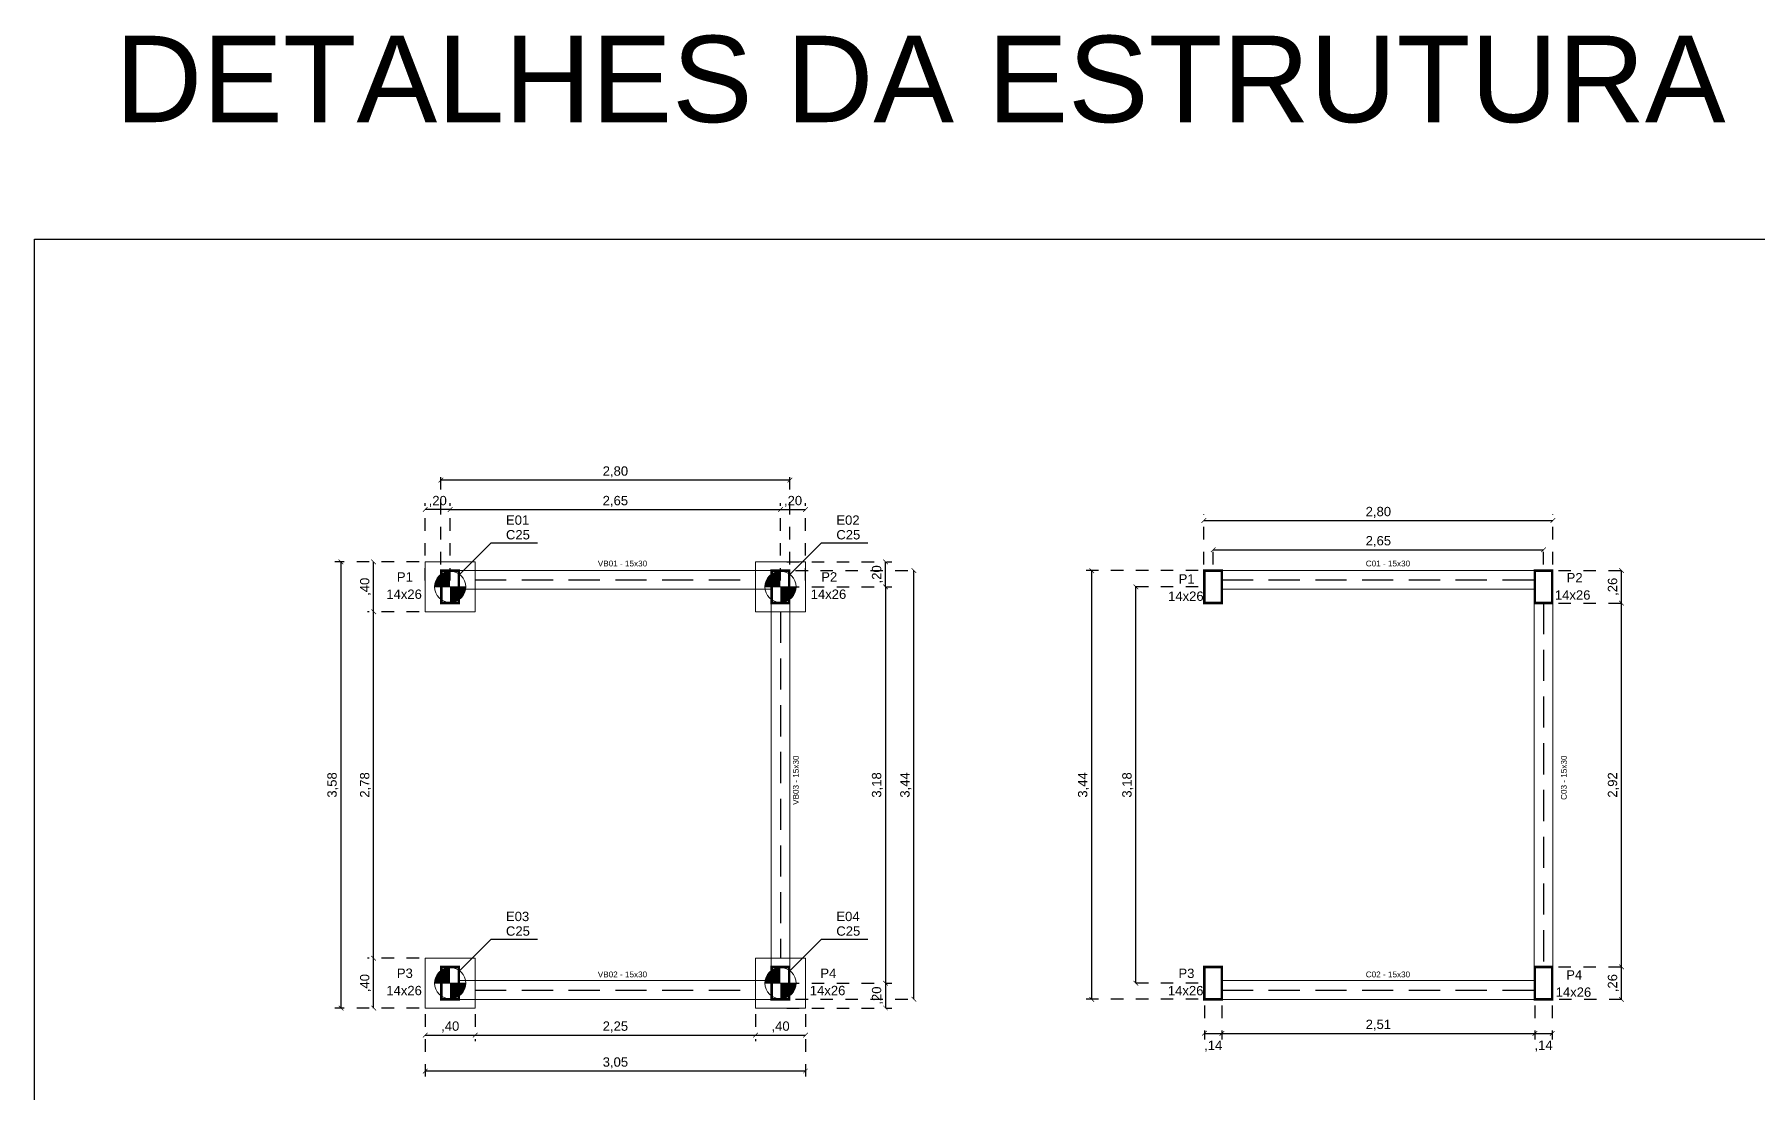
# Model space of a CAD drawing. Header units: inches. Extents: x -413 to -271, y -41 to 11.
# Drawn here: x -355.63 to -341.8, y -8.69 to -0.2 of the extents above; entities that cross this region are included whole.
import ezdxf
from ezdxf.enums import TextEntityAlignment as Align

# ---------------------------------------------------------------- set-up
doc = ezdxf.new("R2010")
doc.units = ezdxf.units.IN
doc.header["$MEASUREMENT"] = 0
doc.linetypes.add('DOT', pattern=[6.35, 0, -6.35])
doc.linetypes.add('HIDDEN', pattern=[0.375, 0.25, -0.125])
doc.layers.get('0').update_dxf_attribs({"color": 8})
doc.layers.get('DEFPOINTS').update_dxf_attribs({"lineweight": 0})
for name, color, linetype in [('AR-ALV-CRT', 4, 'Continuous'), ('ARQ-COTA-50', 1, 'Continuous'), ('ARQ-PIS', 1, 'Continuous'), ('ARQ-TXT-50', 2, 'Continuous'), ('FO-TEXTOS_1', 7, 'Continuous'), ('FO-TÍTULOS', 1, 'Continuous')]:
    doc.layers.add(name, color=color, linetype=linetype)
for name, color, linetype, lineweight in [('AR-COTA', 1, 'Continuous', 0), ('FO-Estacas dos blocos', 1, 'Continuous', 20), ('FO-Pilares', 4, 'Continuous', 30), ('FO-Seção das fundações', 9, 'Continuous', 5), ('LC-Estacas dos blocos', 1, 'Continuous', 20)]:
    doc.layers.add(name, color=color, linetype=linetype, lineweight=lineweight)
doc.styles.add('Arial', font='ARIALUNI.ttf')
doc.styles.add('Swiss LT', font='swissl.ttf')
doc.styles.add('T3', font='arial.ttf')
doc.dimstyles.new('COD-ARQ-50', dxfattribs={"dimtxt": 0.075, "dimasz": 0.0375, "dimexe": 0.05, "dimexo": 0.05, "dimgap": 0.02, "dimtad": 1, "dimzin": 4, "dimtxsty": 'T3', "dimblk": 'ARCHTICK', "dimcen": 0, "dimclrd": 1, "dimclre": 2, "dimclrt": 2, "dimazin": 0, "dimtfac": 1, "dimtmove": 2, "dimatfit": 3, "dimldrblk": 'DOT', "dimfxl": 0.4, "dimtolj": 1, "dimarcsym": 0})

# ---------------------------------------------------------------- blocks, each defined once
blk = doc.blocks.new('bloco40')
at = {"layer": 'LC-Estacas dos blocos', "linetype": 'Continuous'}
for points in [[(3055.062, 2355.094), (3055.049, 2355.124), (3055.029, 2355.15), (3055.003, 2355.17), (3054.973, 2355.182), (3054.941, 2355.186), (3054.941, 2355.061), (3055.066, 2355.061), (3055.062, 2355.094)], [(3054.909, 2354.941), (3054.941, 2354.936), (3054.941, 2355.061), (3054.816, 2355.061), (3054.82, 2355.029), (3054.833, 2354.999), (3054.852, 2354.973), (3054.878, 2354.953), (3054.909, 2354.941)]]:
    blk.add_hatch(color=10, dxfattribs=at).paths.add_polyline_path(points)
at = {"layer": 'FO-Estacas dos blocos', "color": 10}
blk.add_circle((3054.941, 2355.061), 0.125, dxfattribs=at)
at = {"layer": 'FO-Pilares', "color": 160, "const_width": 0.02}
blk.add_lwpolyline([(3054.811, 2355.131), (3055.071, 2355.131), (3055.071, 2354.991), (3054.811, 2354.991), (3054.811, 2355.131)], dxfattribs=at)
at = {"layer": 'FO-Seção das fundações', "color": 251, "true_color": 0x636466}
blk.add_lwpolyline([(3054.741, 2355.261), (3055.141, 2355.261), (3055.141, 2354.861), (3054.741, 2354.861), (3054.741, 2355.261)], dxfattribs=at)
at = {"layer": 'LC-Estacas dos blocos', "color": 10}
blk.add_line((3054.941, 2354.936), (3054.941, 2355.186), dxfattribs=at)
blk = doc.blocks.new('_ArchTick')
at = {"color": 0, "linetype": 'ByBlock', "const_width": 0.15}
blk.add_lwpolyline([(-0.5, -0.5), (0.5, 0.5)], dxfattribs=at)
blk = doc.blocks.new('*D555')
at = {"layer": 'AR-COTA', "color": 2, "linetype": 'DOT', "lineweight": -2, "ltscale": 0.00375, "transparency": 16777216}
for p, q in [((-352.491, -8.062), (-352.491, -8.279)), ((-352.091, -8.062), (-352.091, -8.279))]:
    blk.add_line(p, q, dxfattribs=at)
at = {"layer": 'AR-COTA', "color": 1, "lineweight": -2, "ltscale": 0.00375, "transparency": 16777216}
blk.add_line((-352.491, -8.229), (-352.091, -8.229), dxfattribs=at)
at = {"layer": 'DEFPOINTS', "color": 0, "ltscale": 0.00375, "transparency": 16777216}
for p in [(-352.491, -8.012), (-352.091, -8.012), (-352.091, -8.229)]:
    blk.add_point(p, dxfattribs=at)
at = {"layer": 'AR-COTA', "color": 1, "lineweight": -2, "ltscale": 0.00375, "transparency": 16777216, "xscale": 0.0375, "yscale": 0.0375, "zscale": 0.0375, "rotation": 180}
blk.add_blockref('_ArchTick', (-352.491, -8.229), dxfattribs=at)
at = {"layer": 'AR-COTA', "color": 1, "lineweight": -2, "ltscale": 0.00375, "transparency": 16777216, "xscale": 0.0375, "yscale": 0.0375, "zscale": 0.0375}
blk.add_blockref('_ArchTick', (-352.091, -8.229), dxfattribs=at)
at = {"layer": 'AR-COTA', "color": 2, "ltscale": 0.00375, "transparency": 16777216, "insert": (-352.291, -8.164), "char_height": 0.075, "attachment_point": 5, "style": 'T3'}
blk.add_mtext('\\A1;,40', dxfattribs=at)
blk = doc.blocks.new('_Dot')
at = {"color": 0, "linetype": 'ByBlock', "lineweight": -2}
blk.add_line((-0.5, 0), (-1, 0), dxfattribs=at)
at = {"color": 0, "linetype": 'ByBlock', "const_width": 0.5}
blk.add_lwpolyline([(-0.25, 0, 1), (0.25, 0, 1)], format="xyb", close=True, dxfattribs=at)
blk = doc.blocks.new('*D556')
at = {"layer": 'AR-COTA', "color": 2, "linetype": 'DOT', "lineweight": -2, "ltscale": 0.00375, "transparency": 16777216}
for p, q in [((-352.091, -8.062), (-352.091, -8.279)), ((-349.841, -8.062), (-349.841, -8.279))]:
    blk.add_line(p, q, dxfattribs=at)
at = {"layer": 'AR-COTA', "color": 1, "lineweight": -2, "ltscale": 0.00375, "transparency": 16777216}
blk.add_line((-352.091, -8.229), (-349.841, -8.229), dxfattribs=at)
at = {"layer": 'DEFPOINTS', "color": 0, "ltscale": 0.00375, "transparency": 16777216}
for p in [(-352.091, -8.012), (-349.841, -8.012), (-349.841, -8.229)]:
    blk.add_point(p, dxfattribs=at)
at = {"layer": 'AR-COTA', "color": 1, "lineweight": -2, "ltscale": 0.00375, "transparency": 16777216, "xscale": 0.0375, "yscale": 0.0375, "zscale": 0.0375, "rotation": 180}
blk.add_blockref('_ArchTick', (-352.091, -8.229), dxfattribs=at)
at = {"layer": 'AR-COTA', "color": 1, "lineweight": -2, "ltscale": 0.00375, "transparency": 16777216, "xscale": 0.0375, "yscale": 0.0375, "zscale": 0.0375}
blk.add_blockref('_ArchTick', (-349.841, -8.229), dxfattribs=at)
at = {"layer": 'AR-COTA', "color": 2, "ltscale": 0.00375, "transparency": 16777216, "insert": (-350.966, -8.164), "char_height": 0.075, "attachment_point": 5, "style": 'T3'}
blk.add_mtext('\\A1;2,25', dxfattribs=at)
blk = doc.blocks.new('*D557')
at = {"layer": 'AR-COTA', "color": 2, "linetype": 'DOT', "lineweight": -2, "ltscale": 0.00375, "transparency": 16777216}
for p, q in [((-349.841, -8.062), (-349.841, -8.279)), ((-349.441, -8.062), (-349.441, -8.279))]:
    blk.add_line(p, q, dxfattribs=at)
at = {"layer": 'AR-COTA', "color": 1, "lineweight": -2, "ltscale": 0.00375, "transparency": 16777216}
blk.add_line((-349.841, -8.229), (-349.441, -8.229), dxfattribs=at)
at = {"layer": 'DEFPOINTS', "color": 0, "ltscale": 0.00375, "transparency": 16777216}
for p in [(-349.841, -8.012), (-349.441, -8.012), (-349.441, -8.229)]:
    blk.add_point(p, dxfattribs=at)
at = {"layer": 'AR-COTA', "color": 1, "lineweight": -2, "ltscale": 0.00375, "transparency": 16777216, "xscale": 0.0375, "yscale": 0.0375, "zscale": 0.0375, "rotation": 180}
blk.add_blockref('_ArchTick', (-349.841, -8.229), dxfattribs=at)
at = {"layer": 'AR-COTA', "color": 1, "lineweight": -2, "ltscale": 0.00375, "transparency": 16777216, "xscale": 0.0375, "yscale": 0.0375, "zscale": 0.0375}
blk.add_blockref('_ArchTick', (-349.441, -8.229), dxfattribs=at)
at = {"layer": 'AR-COTA', "color": 2, "ltscale": 0.00375, "transparency": 16777216, "insert": (-349.641, -8.164), "char_height": 0.075, "attachment_point": 5, "style": 'T3'}
blk.add_mtext('\\A1;,40', dxfattribs=at)
blk = doc.blocks.new('*D534')
at = {"layer": 'AR-COTA', "color": 2, "linetype": 'DOT', "lineweight": -2, "ltscale": 0.00375, "transparency": 16777216}
for p, q in [((-352.541, -7.612), (-352.955, -7.612)), ((-352.541, -8.012), (-352.955, -8.012))]:
    blk.add_line(p, q, dxfattribs=at)
at = {"layer": 'AR-COTA', "color": 1, "lineweight": -2, "ltscale": 0.00375, "transparency": 16777216}
blk.add_line((-352.905, -8.012), (-352.905, -7.612), dxfattribs=at)
at = {"layer": 'DEFPOINTS', "color": 0, "ltscale": 0.00375, "transparency": 16777216}
for p in [(-352.905, -7.612), (-352.491, -7.612), (-352.491, -8.012)]:
    blk.add_point(p, dxfattribs=at)
at = {"layer": 'AR-COTA', "color": 1, "lineweight": -2, "ltscale": 0.00375, "transparency": 16777216, "xscale": 0.0375, "yscale": 0.0375, "zscale": 0.0375}
for p, rotation in [((-352.905, -7.612), 90), ((-352.905, -8.012), 270)]:
    blk.add_blockref('_ArchTick', p, dxfattribs=dict(at, rotation=rotation))
at = {"layer": 'AR-COTA', "color": 2, "ltscale": 0.00375, "transparency": 16777216, "insert": (-352.97, -7.812), "char_height": 0.075, "attachment_point": 5, "rotation": 90, "style": 'T3'}
blk.add_mtext('\\A1;,40', dxfattribs=at)
blk = doc.blocks.new('*D535')
at = {"layer": 'AR-COTA', "color": 2, "linetype": 'DOT', "lineweight": -2, "ltscale": 0.00375, "transparency": 16777216}
for p, q in [((-352.541, -4.832), (-352.955, -4.832)), ((-352.541, -7.612), (-352.955, -7.612))]:
    blk.add_line(p, q, dxfattribs=at)
at = {"layer": 'AR-COTA', "color": 1, "lineweight": -2, "ltscale": 0.00375, "transparency": 16777216}
blk.add_line((-352.905, -7.612), (-352.905, -4.832), dxfattribs=at)
at = {"layer": 'DEFPOINTS', "color": 0, "ltscale": 0.00375, "transparency": 16777216}
for p in [(-352.905, -4.832), (-352.491, -4.832), (-352.491, -7.612)]:
    blk.add_point(p, dxfattribs=at)
at = {"layer": 'AR-COTA', "color": 1, "lineweight": -2, "ltscale": 0.00375, "transparency": 16777216, "xscale": 0.0375, "yscale": 0.0375, "zscale": 0.0375}
for p, rotation in [((-352.905, -4.832), 90), ((-352.905, -7.612), 270)]:
    blk.add_blockref('_ArchTick', p, dxfattribs=dict(at, rotation=rotation))
at = {"layer": 'AR-COTA', "color": 2, "ltscale": 0.00375, "transparency": 16777216, "insert": (-352.97, -6.222), "char_height": 0.075, "attachment_point": 5, "rotation": 90, "style": 'T3'}
blk.add_mtext('\\A1;2,78', dxfattribs=at)
blk = doc.blocks.new('*D558')
at = {"layer": 'AR-COTA', "color": 2, "linetype": 'DOT', "lineweight": -2, "ltscale": 0.00375, "transparency": 16777216}
for p, q in [((-352.541, -4.432), (-352.955, -4.432)), ((-352.541, -4.832), (-352.955, -4.832))]:
    blk.add_line(p, q, dxfattribs=at)
at = {"layer": 'AR-COTA', "color": 1, "lineweight": -2, "ltscale": 0.00375, "transparency": 16777216}
blk.add_line((-352.905, -4.832), (-352.905, -4.432), dxfattribs=at)
at = {"layer": 'DEFPOINTS', "color": 0, "ltscale": 0.00375, "transparency": 16777216}
for p in [(-352.905, -4.432), (-352.491, -4.432), (-352.491, -4.832)]:
    blk.add_point(p, dxfattribs=at)
at = {"layer": 'AR-COTA', "color": 1, "lineweight": -2, "ltscale": 0.00375, "transparency": 16777216, "xscale": 0.0375, "yscale": 0.0375, "zscale": 0.0375}
for p, rotation in [((-352.905, -4.432), 90), ((-352.905, -4.832), 270)]:
    blk.add_blockref('_ArchTick', p, dxfattribs=dict(at, rotation=rotation))
at = {"layer": 'AR-COTA', "color": 2, "ltscale": 0.00375, "transparency": 16777216, "insert": (-352.97, -4.632), "char_height": 0.075, "attachment_point": 5, "rotation": 90, "style": 'T3'}
blk.add_mtext('\\A1;,40', dxfattribs=at)
blk = doc.blocks.new('*D559')
at = {"layer": 'AR-COTA', "color": 2, "linetype": 'DOT', "lineweight": -2, "ltscale": 0.00375, "transparency": 16777216}
for p, q in [((-352.291, -4.582), (-352.291, -3.962)), ((-349.641, -4.582), (-349.641, -3.962))]:
    blk.add_line(p, q, dxfattribs=at)
at = {"layer": 'AR-COTA', "color": 1, "lineweight": -2, "ltscale": 0.00375, "transparency": 16777216}
blk.add_line((-352.291, -4.012), (-349.641, -4.012), dxfattribs=at)
at = {"layer": 'DEFPOINTS', "color": 0, "ltscale": 0.00375, "transparency": 16777216}
for p in [(-349.641, -4.012), (-352.291, -4.632), (-349.641, -4.632)]:
    blk.add_point(p, dxfattribs=at)
at = {"layer": 'AR-COTA', "color": 1, "lineweight": -2, "ltscale": 0.00375, "transparency": 16777216, "xscale": 0.0375, "yscale": 0.0375, "zscale": 0.0375, "rotation": 180}
blk.add_blockref('_ArchTick', (-352.291, -4.012), dxfattribs=at)
at = {"layer": 'AR-COTA', "color": 1, "lineweight": -2, "ltscale": 0.00375, "transparency": 16777216, "xscale": 0.0375, "yscale": 0.0375, "zscale": 0.0375}
blk.add_blockref('_ArchTick', (-349.641, -4.012), dxfattribs=at)
at = {"layer": 'AR-COTA', "color": 2, "ltscale": 0.00375, "transparency": 16777216, "insert": (-350.966, -3.947), "char_height": 0.075, "attachment_point": 5, "style": 'T3'}
blk.add_mtext('\\A1;2,65', dxfattribs=at)
blk = doc.blocks.new('*D560')
at = {"layer": 'AR-COTA', "color": 2, "linetype": 'DOT', "lineweight": -2, "ltscale": 0.00375, "transparency": 16777216}
for p, q in [((-349.591, -4.632), (-348.749, -4.632)), ((-349.591, -7.812), (-348.749, -7.812))]:
    blk.add_line(p, q, dxfattribs=at)
at = {"layer": 'AR-COTA', "color": 1, "lineweight": -2, "ltscale": 0.00375, "transparency": 16777216}
blk.add_line((-348.799, -4.632), (-348.799, -7.812), dxfattribs=at)
at = {"layer": 'DEFPOINTS', "color": 0, "ltscale": 0.00375, "transparency": 16777216}
for p in [(-349.641, -4.632), (-349.641, -7.812), (-348.799, -7.812)]:
    blk.add_point(p, dxfattribs=at)
at = {"layer": 'AR-COTA', "color": 1, "lineweight": -2, "ltscale": 0.00375, "transparency": 16777216, "xscale": 0.0375, "yscale": 0.0375, "zscale": 0.0375}
for p, rotation in [((-348.799, -4.632), 90), ((-348.799, -7.812), 270)]:
    blk.add_blockref('_ArchTick', p, dxfattribs=dict(at, rotation=rotation))
at = {"layer": 'AR-COTA', "color": 2, "ltscale": 0.00375, "transparency": 16777216, "insert": (-348.864, -6.222), "char_height": 0.075, "attachment_point": 5, "rotation": 90, "style": 'T3'}
blk.add_mtext('\\A1;3,18', dxfattribs=at)
blk = doc.blocks.new('*D561')
at = {"layer": 'AR-COTA', "color": 2, "linetype": 'DOT', "lineweight": -2, "ltscale": 0.00375, "transparency": 16777216}
for p, q in [((-352.491, -8.062), (-352.491, -8.567)), ((-349.441, -8.062), (-349.441, -8.567))]:
    blk.add_line(p, q, dxfattribs=at)
at = {"layer": 'AR-COTA', "color": 1, "lineweight": -2, "ltscale": 0.00375, "transparency": 16777216}
blk.add_line((-352.491, -8.517), (-349.441, -8.517), dxfattribs=at)
at = {"layer": 'DEFPOINTS', "color": 0, "ltscale": 0.00375, "transparency": 16777216}
for p in [(-352.491, -8.012), (-349.441, -8.012), (-349.441, -8.517)]:
    blk.add_point(p, dxfattribs=at)
at = {"layer": 'AR-COTA', "color": 1, "lineweight": -2, "ltscale": 0.00375, "transparency": 16777216, "xscale": 0.0375, "yscale": 0.0375, "zscale": 0.0375, "rotation": 180}
blk.add_blockref('_ArchTick', (-352.491, -8.517), dxfattribs=at)
at = {"layer": 'AR-COTA', "color": 1, "lineweight": -2, "ltscale": 0.00375, "transparency": 16777216, "xscale": 0.0375, "yscale": 0.0375, "zscale": 0.0375}
blk.add_blockref('_ArchTick', (-349.441, -8.517), dxfattribs=at)
at = {"layer": 'AR-COTA', "color": 2, "ltscale": 0.00375, "transparency": 16777216, "insert": (-350.966, -8.452), "char_height": 0.075, "attachment_point": 5, "style": 'T3'}
blk.add_mtext('\\A1;3,05', dxfattribs=at)
blk = doc.blocks.new('*D562')
at = {"layer": 'AR-COTA', "color": 2, "linetype": 'DOT', "lineweight": -2, "ltscale": 0.00375, "transparency": 16777216}
for p, q in [((-352.541, -4.432), (-353.217, -4.432)), ((-352.541, -8.012), (-353.217, -8.012))]:
    blk.add_line(p, q, dxfattribs=at)
at = {"layer": 'AR-COTA', "color": 1, "lineweight": -2, "ltscale": 0.00375, "transparency": 16777216}
blk.add_line((-353.167, -4.432), (-353.167, -8.012), dxfattribs=at)
at = {"layer": 'DEFPOINTS', "color": 0, "ltscale": 0.00375, "transparency": 16777216}
for p in [(-352.491, -4.432), (-353.167, -8.012), (-352.491, -8.012)]:
    blk.add_point(p, dxfattribs=at)
at = {"layer": 'AR-COTA', "color": 1, "lineweight": -2, "ltscale": 0.00375, "transparency": 16777216, "xscale": 0.0375, "yscale": 0.0375, "zscale": 0.0375}
for p, rotation in [((-353.167, -4.432), 90), ((-353.167, -8.012), 270)]:
    blk.add_blockref('_ArchTick', p, dxfattribs=dict(at, rotation=rotation))
at = {"layer": 'AR-COTA', "color": 2, "ltscale": 0.00375, "transparency": 16777216, "insert": (-353.232, -6.222), "char_height": 0.075, "attachment_point": 5, "rotation": 90, "style": 'T3'}
blk.add_mtext('\\A1;3,58', dxfattribs=at)
blk = doc.blocks.new('*D563')
at = {"layer": 'AR-COTA', "color": 2, "linetype": 'DOT', "lineweight": -2, "ltscale": 0.00375, "transparency": 16777216}
for p, q in [((-349.521, -4.502), (-348.522, -4.502)), ((-349.521, -7.942), (-348.522, -7.942))]:
    blk.add_line(p, q, dxfattribs=at)
at = {"layer": 'AR-COTA', "color": 1, "lineweight": -2, "ltscale": 0.00375, "transparency": 16777216}
blk.add_line((-348.572, -7.942), (-348.572, -4.502), dxfattribs=at)
at = {"layer": 'DEFPOINTS', "color": 0, "ltscale": 0.00375, "transparency": 16777216}
for p in [(-349.571, -4.502), (-348.572, -4.502), (-349.571, -7.942)]:
    blk.add_point(p, dxfattribs=at)
at = {"layer": 'AR-COTA', "color": 1, "lineweight": -2, "ltscale": 0.00375, "transparency": 16777216, "xscale": 0.0375, "yscale": 0.0375, "zscale": 0.0375}
for p, rotation in [((-348.572, -4.502), 90), ((-348.572, -7.942), 270)]:
    blk.add_blockref('_ArchTick', p, dxfattribs=dict(at, rotation=rotation))
at = {"layer": 'AR-COTA', "color": 2, "ltscale": 0.00375, "transparency": 16777216, "insert": (-348.637, -6.222), "char_height": 0.075, "attachment_point": 5, "rotation": 90, "style": 'T3'}
blk.add_mtext('\\A1;3,44', dxfattribs=at)
blk = doc.blocks.new('*D536')
at = {"layer": 'AR-COTA', "color": 2, "linetype": 'DOT', "lineweight": -2, "ltscale": 0.00375, "transparency": 16777216}
for p, q in [((-352.366, -4.452), (-352.366, -3.725)), ((-349.566, -4.452), (-349.566, -3.725))]:
    blk.add_line(p, q, dxfattribs=at)
at = {"layer": 'AR-COTA', "color": 1, "lineweight": -2, "ltscale": 0.00375, "transparency": 16777216}
blk.add_line((-352.366, -3.775), (-349.566, -3.775), dxfattribs=at)
at = {"layer": 'DEFPOINTS', "color": 0, "ltscale": 0.00375, "transparency": 16777216}
for p in [(-349.566, -3.775), (-352.366, -4.502), (-349.566, -4.502)]:
    blk.add_point(p, dxfattribs=at)
at = {"layer": 'AR-COTA', "color": 1, "lineweight": -2, "ltscale": 0.00375, "transparency": 16777216, "xscale": 0.0375, "yscale": 0.0375, "zscale": 0.0375, "rotation": 180}
blk.add_blockref('_ArchTick', (-352.366, -3.775), dxfattribs=at)
at = {"layer": 'AR-COTA', "color": 1, "lineweight": -2, "ltscale": 0.00375, "transparency": 16777216, "xscale": 0.0375, "yscale": 0.0375, "zscale": 0.0375}
blk.add_blockref('_ArchTick', (-349.566, -3.775), dxfattribs=at)
at = {"layer": 'AR-COTA', "color": 2, "ltscale": 0.00375, "transparency": 16777216, "insert": (-350.966, -3.71), "char_height": 0.075, "attachment_point": 5, "style": 'T3'}
blk.add_mtext('\\A1;2,80', dxfattribs=at)
blk = doc.blocks.new('*D545')
at = {"layer": 'AR-COTA', "color": 2, "linetype": 'DOT', "lineweight": -2, "ltscale": 0.00375, "transparency": 16777216}
for p, q in [((-346.241, -7.992), (-346.241, -8.265)), ((-346.101, -7.992), (-346.101, -8.265))]:
    blk.add_line(p, q, dxfattribs=at)
at = {"layer": 'AR-COTA', "color": 1, "lineweight": -2, "ltscale": 0.00375, "transparency": 16777216}
blk.add_line((-346.241, -8.215), (-346.101, -8.215), dxfattribs=at)
at = {"layer": 'DEFPOINTS', "color": 0, "ltscale": 0.00375, "transparency": 16777216}
for p in [(-346.241, -7.942), (-346.101, -7.942), (-346.101, -8.215)]:
    blk.add_point(p, dxfattribs=at)
at = {"layer": 'AR-COTA', "color": 1, "lineweight": -2, "ltscale": 0.00375, "transparency": 16777216, "xscale": 0.0375, "yscale": 0.0375, "zscale": 0.0375, "rotation": 180}
blk.add_blockref('_ArchTick', (-346.241, -8.215), dxfattribs=at)
at = {"layer": 'AR-COTA', "color": 1, "lineweight": -2, "ltscale": 0.00375, "transparency": 16777216, "xscale": 0.0375, "yscale": 0.0375, "zscale": 0.0375}
blk.add_blockref('_ArchTick', (-346.101, -8.215), dxfattribs=at)
at = {"layer": 'AR-COTA', "color": 2, "ltscale": 0.00375, "transparency": 16777216, "insert": (-346.171, -8.318), "char_height": 0.075, "attachment_point": 5, "style": 'T3'}
blk.add_mtext('\\A1;,14', dxfattribs=at)
blk = doc.blocks.new('*D546')
at = {"layer": 'AR-COTA', "color": 2, "linetype": 'DOT', "lineweight": -2, "ltscale": 0.00375, "transparency": 16777216}
for p, q in [((-346.101, -7.992), (-346.101, -8.265)), ((-343.591, -7.992), (-343.591, -8.265))]:
    blk.add_line(p, q, dxfattribs=at)
at = {"layer": 'AR-COTA', "color": 1, "lineweight": -2, "ltscale": 0.00375, "transparency": 16777216}
blk.add_line((-346.101, -8.215), (-343.591, -8.215), dxfattribs=at)
at = {"layer": 'DEFPOINTS', "color": 0, "ltscale": 0.00375, "transparency": 16777216}
for p in [(-346.101, -7.942), (-343.591, -7.942), (-343.591, -8.215)]:
    blk.add_point(p, dxfattribs=at)
at = {"layer": 'AR-COTA', "color": 1, "lineweight": -2, "ltscale": 0.00375, "transparency": 16777216, "xscale": 0.0375, "yscale": 0.0375, "zscale": 0.0375, "rotation": 180}
blk.add_blockref('_ArchTick', (-346.101, -8.215), dxfattribs=at)
at = {"layer": 'AR-COTA', "color": 1, "lineweight": -2, "ltscale": 0.00375, "transparency": 16777216, "xscale": 0.0375, "yscale": 0.0375, "zscale": 0.0375}
blk.add_blockref('_ArchTick', (-343.591, -8.215), dxfattribs=at)
at = {"layer": 'AR-COTA', "color": 2, "ltscale": 0.00375, "transparency": 16777216, "insert": (-344.846, -8.15), "char_height": 0.075, "attachment_point": 5, "style": 'T3'}
blk.add_mtext('\\A1;2,51', dxfattribs=at)
blk = doc.blocks.new('*D547')
at = {"layer": 'AR-COTA', "color": 2, "linetype": 'DOT', "lineweight": -2, "ltscale": 0.00375, "transparency": 16777216}
for p, q in [((-343.591, -7.992), (-343.591, -8.265)), ((-343.451, -7.992), (-343.451, -8.265))]:
    blk.add_line(p, q, dxfattribs=at)
at = {"layer": 'AR-COTA', "color": 1, "lineweight": -2, "ltscale": 0.00375, "transparency": 16777216}
blk.add_line((-343.591, -8.215), (-343.451, -8.215), dxfattribs=at)
at = {"layer": 'DEFPOINTS', "color": 0, "ltscale": 0.00375, "transparency": 16777216}
for p in [(-343.591, -7.942), (-343.451, -7.942), (-343.451, -8.215)]:
    blk.add_point(p, dxfattribs=at)
at = {"layer": 'AR-COTA', "color": 1, "lineweight": -2, "ltscale": 0.00375, "transparency": 16777216, "xscale": 0.0375, "yscale": 0.0375, "zscale": 0.0375, "rotation": 180}
blk.add_blockref('_ArchTick', (-343.591, -8.215), dxfattribs=at)
at = {"layer": 'AR-COTA', "color": 1, "lineweight": -2, "ltscale": 0.00375, "transparency": 16777216, "xscale": 0.0375, "yscale": 0.0375, "zscale": 0.0375}
blk.add_blockref('_ArchTick', (-343.451, -8.215), dxfattribs=at)
at = {"layer": 'AR-COTA', "color": 2, "ltscale": 0.00375, "transparency": 16777216, "insert": (-343.521, -8.317), "char_height": 0.075, "attachment_point": 5, "style": 'T3'}
blk.add_mtext('\\A1;,14', dxfattribs=at)
blk = doc.blocks.new('*D530')
at = {"layer": 'AR-COTA', "color": 2, "linetype": 'DOT', "lineweight": -2, "ltscale": 0.00375, "transparency": 16777216}
for p, q in [((-346.291, -4.632), (-346.841, -4.632)), ((-346.291, -7.812), (-346.841, -7.812))]:
    blk.add_line(p, q, dxfattribs=at)
at = {"layer": 'AR-COTA', "color": 1, "lineweight": -2, "ltscale": 0.00375, "transparency": 16777216}
blk.add_line((-346.791, -7.812), (-346.791, -4.632), dxfattribs=at)
at = {"layer": 'DEFPOINTS', "color": 0, "ltscale": 0.00375, "transparency": 16777216}
for p in [(-346.791, -4.632), (-346.241, -4.632), (-346.241, -7.812)]:
    blk.add_point(p, dxfattribs=at)
at = {"layer": 'AR-COTA', "color": 1, "lineweight": -2, "ltscale": 0.00375, "transparency": 16777216, "xscale": 0.0375, "yscale": 0.0375, "zscale": 0.0375}
for p, rotation in [((-346.791, -4.632), 90), ((-346.791, -7.812), 270)]:
    blk.add_blockref('_ArchTick', p, dxfattribs=dict(at, rotation=rotation))
at = {"layer": 'AR-COTA', "color": 2, "ltscale": 0.00375, "transparency": 16777216, "insert": (-346.856, -6.222), "char_height": 0.075, "attachment_point": 5, "rotation": 90, "style": 'T3'}
blk.add_mtext('\\A1;3,18', dxfattribs=at)
blk = doc.blocks.new('*D548')
at = {"layer": 'AR-COTA', "color": 2, "linetype": 'DOT', "lineweight": -2, "ltscale": 0.00375, "transparency": 16777216}
for p, q in [((-346.291, -4.502), (-347.195, -4.502)), ((-346.291, -7.942), (-347.195, -7.942))]:
    blk.add_line(p, q, dxfattribs=at)
at = {"layer": 'AR-COTA', "color": 1, "lineweight": -2, "ltscale": 0.00375, "transparency": 16777216}
blk.add_line((-347.145, -7.942), (-347.145, -4.502), dxfattribs=at)
at = {"layer": 'DEFPOINTS', "color": 0, "ltscale": 0.00375, "transparency": 16777216}
for p in [(-347.145, -4.502), (-346.241, -4.502), (-346.241, -7.942)]:
    blk.add_point(p, dxfattribs=at)
at = {"layer": 'AR-COTA', "color": 1, "lineweight": -2, "ltscale": 0.00375, "transparency": 16777216, "xscale": 0.0375, "yscale": 0.0375, "zscale": 0.0375}
for p, rotation in [((-347.145, -4.502), 90), ((-347.145, -7.942), 270)]:
    blk.add_blockref('_ArchTick', p, dxfattribs=dict(at, rotation=rotation))
at = {"layer": 'AR-COTA', "color": 2, "ltscale": 0.00375, "transparency": 16777216, "insert": (-347.211, -6.222), "char_height": 0.075, "attachment_point": 5, "rotation": 90, "style": 'T3'}
blk.add_mtext('\\A1;3,44', dxfattribs=at)
blk = doc.blocks.new('*D549')
at = {"layer": 'AR-COTA', "color": 2, "linetype": 'DOT', "lineweight": -2, "ltscale": 0.00375, "transparency": 16777216}
for p, q in [((-346.171, -4.452), (-346.171, -4.284)), ((-343.521, -4.452), (-343.521, -4.284))]:
    blk.add_line(p, q, dxfattribs=at)
at = {"layer": 'AR-COTA', "color": 1, "lineweight": -2, "ltscale": 0.00375, "transparency": 16777216}
blk.add_line((-346.171, -4.334), (-343.521, -4.334), dxfattribs=at)
at = {"layer": 'DEFPOINTS', "color": 0, "ltscale": 0.00375, "transparency": 16777216}
for p in [(-343.521, -4.334), (-346.171, -4.502), (-343.521, -4.502)]:
    blk.add_point(p, dxfattribs=at)
at = {"layer": 'AR-COTA', "color": 1, "lineweight": -2, "ltscale": 0.00375, "transparency": 16777216, "xscale": 0.0375, "yscale": 0.0375, "zscale": 0.0375, "rotation": 180}
blk.add_blockref('_ArchTick', (-346.171, -4.334), dxfattribs=at)
at = {"layer": 'AR-COTA', "color": 1, "lineweight": -2, "ltscale": 0.00375, "transparency": 16777216, "xscale": 0.0375, "yscale": 0.0375, "zscale": 0.0375}
blk.add_blockref('_ArchTick', (-343.521, -4.334), dxfattribs=at)
at = {"layer": 'AR-COTA', "color": 2, "ltscale": 0.00375, "transparency": 16777216, "insert": (-344.846, -4.269), "char_height": 0.075, "attachment_point": 5, "style": 'T3'}
blk.add_mtext('\\A1;2,65', dxfattribs=at)
blk = doc.blocks.new('*D531')
at = {"layer": 'AR-COTA', "color": 2, "linetype": 'DOT', "lineweight": -2, "ltscale": 0.00375, "transparency": 16777216}
for p, q in [((-346.246, -4.452), (-346.246, -4.05)), ((-343.446, -4.452), (-343.446, -4.05))]:
    blk.add_line(p, q, dxfattribs=at)
at = {"layer": 'AR-COTA', "color": 1, "lineweight": -2, "ltscale": 0.00375, "transparency": 16777216}
blk.add_line((-346.246, -4.1), (-343.446, -4.1), dxfattribs=at)
at = {"layer": 'DEFPOINTS', "color": 0, "ltscale": 0.00375, "transparency": 16777216}
for p in [(-343.446, -4.1), (-346.246, -4.502), (-343.446, -4.502)]:
    blk.add_point(p, dxfattribs=at)
at = {"layer": 'AR-COTA', "color": 1, "lineweight": -2, "ltscale": 0.00375, "transparency": 16777216, "xscale": 0.0375, "yscale": 0.0375, "zscale": 0.0375, "rotation": 180}
blk.add_blockref('_ArchTick', (-346.246, -4.1), dxfattribs=at)
at = {"layer": 'AR-COTA', "color": 1, "lineweight": -2, "ltscale": 0.00375, "transparency": 16777216, "xscale": 0.0375, "yscale": 0.0375, "zscale": 0.0375}
blk.add_blockref('_ArchTick', (-343.446, -4.1), dxfattribs=at)
at = {"layer": 'AR-COTA', "color": 2, "ltscale": 0.00375, "transparency": 16777216, "insert": (-344.846, -4.035), "char_height": 0.075, "attachment_point": 5, "style": 'T3'}
blk.add_mtext('\\A1;2,80', dxfattribs=at)
blk = doc.blocks.new('*D532')
at = {"layer": 'AR-COTA', "color": 2, "linetype": 'DOT', "lineweight": -2, "ltscale": 0.00375, "transparency": 16777216}
for p, q in [((-343.401, -4.762), (-342.846, -4.762)), ((-343.401, -7.682), (-342.846, -7.682))]:
    blk.add_line(p, q, dxfattribs=at)
at = {"layer": 'AR-COTA', "color": 1, "lineweight": -2, "ltscale": 0.00375, "transparency": 16777216}
blk.add_line((-342.896, -7.682), (-342.896, -4.762), dxfattribs=at)
at = {"layer": 'DEFPOINTS', "color": 0, "ltscale": 0.00375, "transparency": 16777216}
for p in [(-343.451, -4.762), (-342.896, -4.762), (-343.451, -7.682)]:
    blk.add_point(p, dxfattribs=at)
at = {"layer": 'AR-COTA', "color": 1, "lineweight": -2, "ltscale": 0.00375, "transparency": 16777216, "xscale": 0.0375, "yscale": 0.0375, "zscale": 0.0375}
for p, rotation in [((-342.896, -4.762), 90), ((-342.896, -7.682), 270)]:
    blk.add_blockref('_ArchTick', p, dxfattribs=dict(at, rotation=rotation))
at = {"layer": 'AR-COTA', "color": 2, "ltscale": 0.00375, "transparency": 16777216, "insert": (-342.961, -6.222), "char_height": 0.075, "attachment_point": 5, "rotation": 90, "style": 'T3'}
blk.add_mtext('\\A1;2,92', dxfattribs=at)
blk = doc.blocks.new('*D550')
at = {"layer": 'AR-COTA', "color": 2, "linetype": 'DOT', "lineweight": -2, "ltscale": 0.00375, "transparency": 16777216}
for p, q in [((-349.591, -4.432), (-348.749, -4.432)), ((-349.591, -4.632), (-348.749, -4.632))]:
    blk.add_line(p, q, dxfattribs=at)
at = {"layer": 'AR-COTA', "color": 1, "lineweight": -2, "ltscale": 0.00375, "transparency": 16777216}
blk.add_line((-348.799, -4.632), (-348.799, -4.432), dxfattribs=at)
at = {"layer": 'DEFPOINTS', "color": 0, "ltscale": 0.00375, "transparency": 16777216}
for p in [(-349.641, -4.432), (-348.799, -4.432), (-349.641, -4.632)]:
    blk.add_point(p, dxfattribs=at)
at = {"layer": 'AR-COTA', "color": 1, "lineweight": -2, "ltscale": 0.00375, "transparency": 16777216, "xscale": 0.0375, "yscale": 0.0375, "zscale": 0.0375}
for p, rotation in [((-348.799, -4.432), 90), ((-348.799, -4.632), 270)]:
    blk.add_blockref('_ArchTick', p, dxfattribs=dict(at, rotation=rotation))
at = {"layer": 'AR-COTA', "color": 2, "ltscale": 0.00375, "transparency": 16777216, "insert": (-348.864, -4.532), "char_height": 0.075, "attachment_point": 5, "rotation": 90, "style": 'T3'}
blk.add_mtext('\\A1;,20', dxfattribs=at)
blk = doc.blocks.new('*D551')
at = {"layer": 'AR-COTA', "color": 2, "linetype": 'DOT', "lineweight": -2, "ltscale": 0.00375, "transparency": 16777216}
for p, q in [((-349.591, -7.812), (-348.749, -7.812)), ((-349.591, -8.012), (-348.749, -8.012))]:
    blk.add_line(p, q, dxfattribs=at)
at = {"layer": 'AR-COTA', "color": 1, "lineweight": -2, "ltscale": 0.00375, "transparency": 16777216}
blk.add_line((-348.799, -7.812), (-348.799, -8.012), dxfattribs=at)
at = {"layer": 'DEFPOINTS', "color": 0, "ltscale": 0.00375, "transparency": 16777216}
for p in [(-349.641, -7.812), (-349.641, -8.012), (-348.799, -8.012)]:
    blk.add_point(p, dxfattribs=at)
at = {"layer": 'AR-COTA', "color": 1, "lineweight": -2, "ltscale": 0.00375, "transparency": 16777216, "xscale": 0.0375, "yscale": 0.0375, "zscale": 0.0375}
for p, rotation in [((-348.799, -7.812), 90), ((-348.799, -8.012), 270)]:
    blk.add_blockref('_ArchTick', p, dxfattribs=dict(at, rotation=rotation))
at = {"layer": 'AR-COTA', "color": 2, "ltscale": 0.00375, "transparency": 16777216, "insert": (-348.864, -7.912), "char_height": 0.075, "attachment_point": 5, "rotation": 90, "style": 'T3'}
blk.add_mtext('\\A1;,20', dxfattribs=at)
blk = doc.blocks.new('*D552')
at = {"layer": 'AR-COTA', "color": 2, "linetype": 'DOT', "lineweight": -2, "ltscale": 0.00375, "transparency": 16777216}
for p, q in [((-352.491, -4.582), (-352.491, -3.962)), ((-352.291, -4.582), (-352.291, -3.962))]:
    blk.add_line(p, q, dxfattribs=at)
at = {"layer": 'AR-COTA', "color": 1, "lineweight": -2, "ltscale": 0.00375, "transparency": 16777216}
blk.add_line((-352.291, -4.012), (-352.491, -4.012), dxfattribs=at)
at = {"layer": 'DEFPOINTS', "color": 0, "ltscale": 0.00375, "transparency": 16777216}
for p in [(-352.491, -4.012), (-352.491, -4.632), (-352.291, -4.632)]:
    blk.add_point(p, dxfattribs=at)
at = {"layer": 'AR-COTA', "color": 1, "lineweight": -2, "ltscale": 0.00375, "transparency": 16777216, "xscale": 0.0375, "yscale": 0.0375, "zscale": 0.0375, "rotation": 180}
blk.add_blockref('_ArchTick', (-352.491, -4.012), dxfattribs=at)
at = {"layer": 'AR-COTA', "color": 1, "lineweight": -2, "ltscale": 0.00375, "transparency": 16777216, "xscale": 0.0375, "yscale": 0.0375, "zscale": 0.0375}
blk.add_blockref('_ArchTick', (-352.291, -4.012), dxfattribs=at)
at = {"layer": 'AR-COTA', "color": 2, "ltscale": 0.00375, "transparency": 16777216, "insert": (-352.391, -3.947), "char_height": 0.075, "attachment_point": 5, "style": 'T3'}
blk.add_mtext('\\A1;,20', dxfattribs=at)
blk = doc.blocks.new('*D553')
at = {"layer": 'AR-COTA', "color": 2, "linetype": 'DOT', "lineweight": -2, "ltscale": 0.00375, "transparency": 16777216}
for p, q in [((-349.641, -4.582), (-349.641, -3.962)), ((-349.441, -4.582), (-349.441, -3.962))]:
    blk.add_line(p, q, dxfattribs=at)
at = {"layer": 'AR-COTA', "color": 1, "lineweight": -2, "ltscale": 0.00375, "transparency": 16777216}
blk.add_line((-349.641, -4.012), (-349.441, -4.012), dxfattribs=at)
at = {"layer": 'DEFPOINTS', "color": 0, "ltscale": 0.00375, "transparency": 16777216}
for p in [(-349.441, -4.012), (-349.641, -4.632), (-349.441, -4.632)]:
    blk.add_point(p, dxfattribs=at)
at = {"layer": 'AR-COTA', "color": 1, "lineweight": -2, "ltscale": 0.00375, "transparency": 16777216, "xscale": 0.0375, "yscale": 0.0375, "zscale": 0.0375, "rotation": 180}
blk.add_blockref('_ArchTick', (-349.641, -4.012), dxfattribs=at)
at = {"layer": 'AR-COTA', "color": 1, "lineweight": -2, "ltscale": 0.00375, "transparency": 16777216, "xscale": 0.0375, "yscale": 0.0375, "zscale": 0.0375}
blk.add_blockref('_ArchTick', (-349.441, -4.012), dxfattribs=at)
at = {"layer": 'AR-COTA', "color": 2, "ltscale": 0.00375, "transparency": 16777216, "insert": (-349.541, -3.947), "char_height": 0.075, "attachment_point": 5, "style": 'T3'}
blk.add_mtext('\\A1;,20', dxfattribs=at)
blk = doc.blocks.new('*D554')
at = {"layer": 'AR-COTA', "color": 2, "linetype": 'DOT', "lineweight": -2, "ltscale": 0.00375, "transparency": 16777216}
for p, q in [((-343.401, -4.502), (-342.846, -4.502)), ((-343.401, -4.762), (-342.846, -4.762))]:
    blk.add_line(p, q, dxfattribs=at)
at = {"layer": 'AR-COTA', "color": 1, "lineweight": -2, "ltscale": 0.00375, "transparency": 16777216}
blk.add_line((-342.896, -4.762), (-342.896, -4.502), dxfattribs=at)
at = {"layer": 'DEFPOINTS', "color": 0, "ltscale": 0.00375, "transparency": 16777216}
for p in [(-343.451, -4.502), (-342.896, -4.502), (-343.451, -4.762)]:
    blk.add_point(p, dxfattribs=at)
at = {"layer": 'AR-COTA', "color": 1, "lineweight": -2, "ltscale": 0.00375, "transparency": 16777216, "xscale": 0.0375, "yscale": 0.0375, "zscale": 0.0375}
for p, rotation in [((-342.896, -4.502), 90), ((-342.896, -4.762), 270)]:
    blk.add_blockref('_ArchTick', p, dxfattribs=dict(at, rotation=rotation))
at = {"layer": 'AR-COTA', "color": 2, "ltscale": 0.00375, "transparency": 16777216, "insert": (-342.961, -4.632), "char_height": 0.075, "attachment_point": 5, "rotation": 90, "style": 'T3'}
blk.add_mtext('\\A1;,26', dxfattribs=at)
blk = doc.blocks.new('*D533')
at = {"layer": 'AR-COTA', "color": 2, "linetype": 'DOT', "lineweight": -2, "ltscale": 0.00375, "transparency": 16777216}
for p, q in [((-343.401, -7.682), (-342.846, -7.682)), ((-343.396, -7.942), (-342.846, -7.942))]:
    blk.add_line(p, q, dxfattribs=at)
at = {"layer": 'AR-COTA', "color": 1, "lineweight": -2, "ltscale": 0.00375, "transparency": 16777216}
blk.add_line((-342.896, -7.942), (-342.896, -7.682), dxfattribs=at)
at = {"layer": 'DEFPOINTS', "color": 0, "ltscale": 0.00375, "transparency": 16777216}
for p in [(-343.451, -7.682), (-342.896, -7.682), (-343.446, -7.942)]:
    blk.add_point(p, dxfattribs=at)
at = {"layer": 'AR-COTA', "color": 1, "lineweight": -2, "ltscale": 0.00375, "transparency": 16777216, "xscale": 0.0375, "yscale": 0.0375, "zscale": 0.0375}
for p, rotation in [((-342.896, -7.682), 90), ((-342.896, -7.942), 270)]:
    blk.add_blockref('_ArchTick', p, dxfattribs=dict(at, rotation=rotation))
at = {"layer": 'AR-COTA', "color": 2, "ltscale": 0.00375, "transparency": 16777216, "insert": (-342.961, -7.812), "char_height": 0.075, "attachment_point": 5, "rotation": 90, "style": 'T3'}
blk.add_mtext('\\A1;,26', dxfattribs=at)

msp = doc.modelspace()

# ---------------------------------------------------------------- linework, layer by layer
at = {"color": 1, "linetype": 'HIDDEN'}
for p, q in [((-352.0914, -4.5772), (-349.8414, -4.5772)), ((-346.1014, -4.5772), (-343.5914, -4.5772)), ((-349.6414, -4.8322), (-349.6414, -7.6122)), ((-343.5214, -4.7622), (-343.5214, -7.6822)), ((-352.0914, -7.8672), (-349.8414, -7.8672)), ((-346.1014, -7.8672), (-343.5914, -7.8672))]:
    msp.add_line(p, q, dxfattribs=at)
at = {"layer": 'AR-ALV-CRT', "color": 251, "lineweight": 5, "true_color": 0x636466}
for p, q in [((-349.5664, -4.5022), (-352.3664, -4.5022)), ((-349.5664, -7.9422), (-349.5664, -4.5022)), ((-343.4464, -4.5022), (-346.2464, -4.5022)), ((-343.4464, -7.9422), (-343.4464, -4.5022)), ((-352.2164, -4.6522), (-349.7164, -4.6522)), ((-349.7164, -4.6522), (-349.7164, -7.7922)), ((-346.0964, -4.6522), (-343.5964, -4.6522)), ((-343.5964, -4.6522), (-343.5964, -7.7922)), ((-349.7164, -7.7922), (-352.2164, -7.7922)), ((-343.5964, -7.7922), (-346.0964, -7.7922)), ((-352.3664, -7.9422), (-349.5664, -7.9422)), ((-346.2464, -7.9422), (-343.4464, -7.9422))]:
    msp.add_line(p, q, dxfattribs=at)
at = {"layer": 'ARQ-COTA-50', "ltscale": 0.00375}
for points in [[(-352.2164, -4.5322), (-351.9623, -4.2781), (-351.5912, -4.2781)], [(-349.5664, -4.5322), (-349.3123, -4.2781), (-348.9412, -4.2781)], [(-352.2164, -7.7122), (-351.9623, -7.4581), (-351.5912, -7.4581)], [(-349.5664, -7.7122), (-349.3123, -7.4581), (-348.9412, -7.4581)]]:
    msp.add_lwpolyline(points, dxfattribs=at)
at = {"layer": 'ARQ-PIS', "color": 4, "linetype": 'ByBlock'}
msp.add_lwpolyline([(-355.6258, -1.8439), (-317.0032, -1.8439), (-317.0032, -21.9212), (-355.6258, -21.9212)], close=True, dxfattribs=at)
at = {"layer": 'FO-Pilares', "color": 160, "const_width": 0.02}
for points in [[(-346.1014, -4.5022), (-346.1014, -4.7622), (-346.2414, -4.7622), (-346.2414, -4.5022), (-346.1014, -4.5022)], [(-343.4514, -4.5022), (-343.4514, -4.7622), (-343.5914, -4.7622), (-343.5914, -4.5022), (-343.4514, -4.5022)], [(-346.1014, -7.6822), (-346.1014, -7.9422), (-346.2414, -7.9422), (-346.2414, -7.6822), (-346.1014, -7.6822)], [(-343.4514, -7.6822), (-343.4514, -7.9422), (-343.5914, -7.9422), (-343.5914, -7.6822), (-343.4514, -7.6822)]]:
    msp.add_lwpolyline(points, dxfattribs=at)

# ---------------------------------------------------------------- block references
at = {"lineweight": 5, "rotation": 270}
for p in [(-2707.3529, 3050.3086), (-2704.7029, 3050.3086), (-2707.3529, 3047.1286), (-2704.7029, 3047.1286)]:
    msp.add_blockref('bloco40', p, dxfattribs=at)

# ---------------------------------------------------------------- texts
at = {"layer": 'ARQ-TXT-50', "linetype": 'ByBlock', "style": 'Swiss LT'}
msp.add_text('14x26', height=0.075, dxfattribs=at).set_placement((-343.4302, -4.7351))
at = {"layer": 'ARQ-TXT-50', "char_height": 0.075, "width": 2.376127, "attachment_point": 1, "style": 'Swiss LT'}
for s, insert in [('E01', (-351.8436, -4.0595)), ('E02', (-349.1936, -4.0595)), ('C25', (-351.8439, -4.1768)), ('C25', (-349.1939, -4.1768)), ('P1', (-352.7188, -4.5151)), ('P2', (-349.3149, -4.5151)), ('P1', (-346.4481, -4.531)), ('P2', (-343.3358, -4.5213)), ('14x26', (-352.8036, -4.6539)), ('14x26', (-349.3997, -4.6539)), ('14x26', (-346.5329, -4.6698)), ('E03', (-351.8436, -7.2395)), ('E04', (-349.1936, -7.2395)), ('C25', (-351.8439, -7.3568)), ('C25', (-349.1939, -7.3568)), ('P3', (-352.7188, -7.6951)), ('P4', (-349.3219, -7.6951)), ('P3', (-346.4496, -7.6958)), ('P4', (-343.3393, -7.7081)), ('14x26', (-352.8036, -7.8339)), ('14x26', (-349.4067, -7.8339)), ('14x26', (-346.5344, -7.8346)), ('14x26', (-343.4241, -7.8469))]:
    msp.add_mtext(s, dxfattribs=dict(at, insert=insert))
at = {"layer": 'FO-TEXTOS_1', "style": 'Arial'}
for s, p in [('VB01 - 15x30', (-350.7113, -4.4684)), ('C01 - 15x30', (-344.5913, -4.4684)), ('VB02 - 15x30', (-350.7113, -7.7657)), ('C02 - 15x30', (-344.5913, -7.7657))]:
    msp.add_text(s, height=0.046753, dxfattribs=at).set_placement(p, align=Align.RIGHT)
for s, p in [('VB03 - 15x30', (-349.4953, -5.9858)), ('C03 - 15x30', (-343.3349, -5.9858))]:
    msp.add_text(s, height=0.046753, rotation=90, dxfattribs=at).set_placement(p, align=Align.RIGHT)
at = {"layer": 'FO-TÍTULOS', "color": 4, "style": 'Arial'}
msp.add_text('DETALHES DA ESTRUTURA', height=0.69349, dxfattribs=at).set_placement((-342.0614, -0.9038), align=Align.RIGHT)

# ---------------------------------------------------------------- dimensions: what is measured, and where the dimension line sits
at = {"layer": 'AR-COTA', "ltscale": 0.00375}
for base, p1, p2, picture, middle in [((-349.5664, -3.7753), (-352.3664, -4.5022), (-349.5664, -4.5022), '*D536', (-350.9664, -3.7102)), ((-352.4914, -4.0123), (-352.2914, -4.6322), (-352.4914, -4.6322), '*D552', (-352.3914, -3.9473)), ((-349.6414, -4.0123), (-352.2914, -4.6322), (-349.6414, -4.6322), '*D559', (-350.9664, -3.9473)), ((-349.4414, -4.0123), (-349.6414, -4.6322), (-349.4414, -4.6322), '*D553', (-349.5414, -3.9473)), ((-343.4464, -4.0997), (-346.2464, -4.5022), (-343.4464, -4.5022), '*D531', (-344.8464, -4.0346)), ((-343.5214, -4.3343), (-346.1714, -4.5022), (-343.5214, -4.5022), '*D549', (-344.8464, -4.2692)), ((-352.0914, -8.2295), (-352.4914, -8.0122), (-352.0914, -8.0122), '*D555', (-352.2914, -8.1644)), ((-349.4414, -8.5171), (-352.4914, -8.0122), (-349.4414, -8.0122), '*D561', (-350.9664, -8.452)), ((-349.8414, -8.2295), (-352.0914, -8.0122), (-349.8414, -8.0122), '*D556', (-350.9664, -8.1644)), ((-349.4414, -8.2295), (-349.8414, -8.0122), (-349.4414, -8.0122), '*D557', (-349.6414, -8.1644)), ((-343.5914, -8.2152), (-346.1014, -7.9422), (-343.5914, -7.9422), '*D546', (-344.8464, -8.1501))]:
    dim = msp.add_linear_dim(base=base, p1=p1, p2=p2, dimstyle='COD-ARQ-50', dxfattribs=at)
    dim.commit()
    dim.dimension.update_dxf_attribs({"geometry": picture, "text_midpoint": middle})
for base, p1, p2, picture, middle in [((-353.1671, -8.0122), (-352.4914, -4.4322), (-352.4914, -8.0122), '*D562', (-353.2322, -6.2222)), ((-352.905, -4.4322), (-352.4914, -4.8322), (-352.4914, -4.4322), '*D558', (-352.9701, -4.6322)), ((-348.7987, -4.4322), (-349.6414, -4.6322), (-349.6414, -4.4322), '*D550', (-348.8638, -4.5322)), ((-348.5716, -4.5022), (-349.5714, -7.9422), (-349.5714, -4.5022), '*D563', (-348.6366, -6.2222)), ((-347.1454, -4.5022), (-346.2414, -7.9422), (-346.2414, -4.5022), '*D548', (-347.2105, -6.2222)), ((-342.896, -4.5022), (-343.4514, -4.7622), (-343.4514, -4.5022), '*D554', (-342.961, -4.6322)), ((-348.7987, -7.8122), (-349.6414, -4.6322), (-349.6414, -7.8122), '*D560', (-348.8638, -6.2222)), ((-346.7908, -4.6322), (-346.2414, -7.8122), (-346.2414, -4.6322), '*D530', (-346.8559, -6.2222)), ((-352.905, -4.8322), (-352.4914, -7.6122), (-352.4914, -4.8322), '*D535', (-352.9701, -6.2222)), ((-342.896, -4.7622), (-343.4514, -7.6822), (-343.4514, -4.7622), '*D532', (-342.961, -6.2222)), ((-352.905, -7.6122), (-352.4914, -8.0122), (-352.4914, -7.6122), '*D534', (-352.9701, -7.8122)), ((-342.896, -7.6822), (-343.4464, -7.9422), (-343.4514, -7.6822), '*D533', (-342.961, -7.8122)), ((-348.7987, -8.0122), (-349.6414, -7.8122), (-349.6414, -8.0122), '*D551', (-348.8638, -7.9122))]:
    dim = msp.add_linear_dim(base=base, p1=p1, p2=p2, angle=90, dimstyle='COD-ARQ-50', dxfattribs=at)
    dim.commit()
    dim.dimension.update_dxf_attribs({"geometry": picture, "text_midpoint": middle})
for base, p1, p2, picture, middle in [((-346.1014, -8.2152), (-346.2414, -7.9422), (-346.1014, -7.9422), '*D545', (-346.1714, -8.3183)), ((-343.4514, -8.2152), (-343.5914, -7.9422), (-343.4514, -7.9422), '*D547', (-343.5214, -8.3174))]:
    dim = msp.add_linear_dim(base=base, p1=p1, p2=p2, dimstyle='COD-ARQ-50', dxfattribs=at)
    dim.commit()
    dim.dimension.update_dxf_attribs({"geometry": picture, "text_midpoint": middle, "dimtype": 160})

doc.saveas('drawing.dxf')
